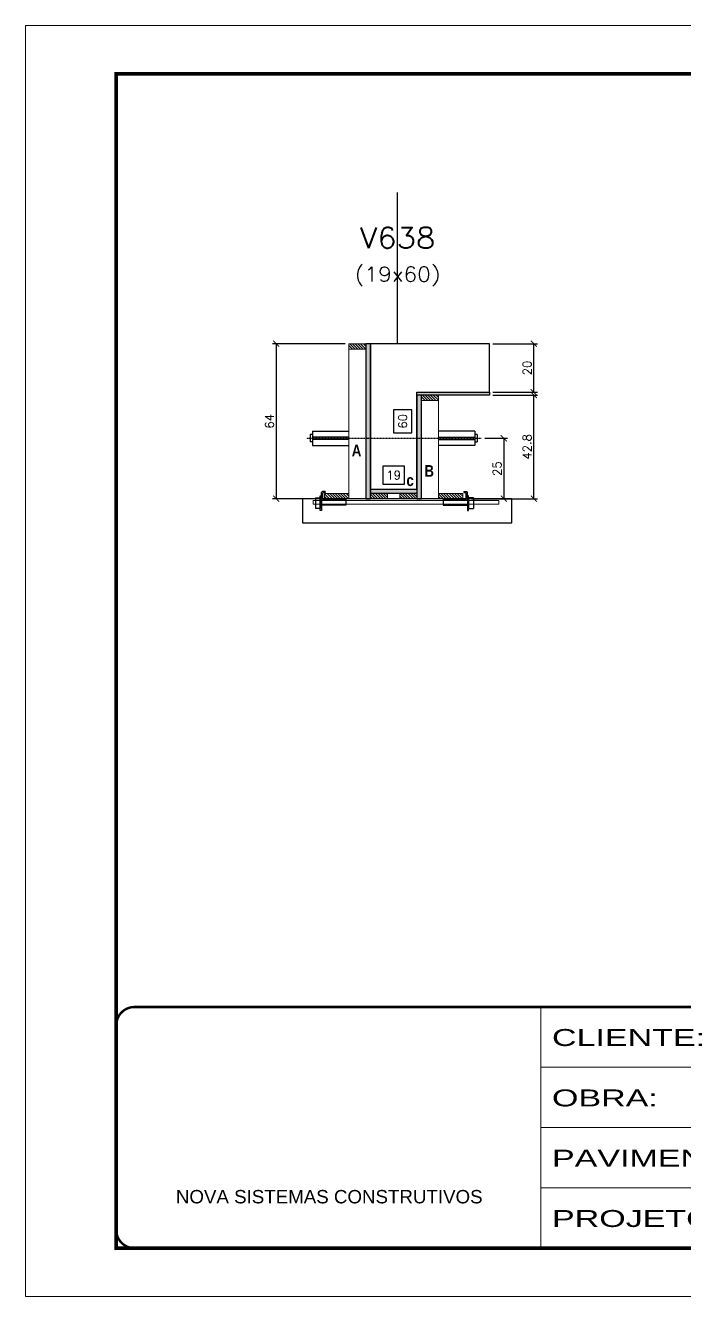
# Model space of a CAD drawing. Extents: x -20960 to -5926, y -2106 to 21915.
# Drawn here: x -12207 to -11664, y 9380 to 10430 of the extents above; entities that cross this region are included whole.
import ezdxf
from ezdxf.enums import TextEntityAlignment as Align

# ---------------------------------------------------------------- set-up
doc = ezdxf.new("R2010")
doc.units = 0
for name, pattern in [('CONTINUO', [0]), ('DASHED', [0.75, 0.5, -0.25]), ('HIDDEN', [0.375, 0.25, -0.125])]:
    doc.linetypes.add(name, pattern=pattern)
for name, color, linetype in [('barrote', 251, 'Continuous'), ('COTA', 241, 'Continuous'), ('Cota Seção (2x)', 4, 'Continuous'), ('detalhes', 4, 'Continuous'), ('Painéis', 200, 'Continuous'), ('presilha', 1, 'Continuous'), ('TENSOR', 3, 'Continuous'), ('Texto de Titulo', 7, 'Continuous'), ('Texto Qtd Sarr', 242, 'Continuous')]:
    doc.layers.add(name, color=color, linetype=linetype)
for name, color, linetype, lineweight in [('CONCRETO', 251, 'Continuous', 25), ('Folhas', 255, 'Continuous', 9), ('Hachura', 251, 'Continuous', 9), ('Madeira', 126, 'Continuous', 18), ('SARRAFO DE PRESSAO', 251, 'DASHED', 9), ('SCO-___-LAJ', 2, 'Continuous', 0), ('Texto Seção', 7, 'Continuous', 15)]:
    doc.layers.add(name, color=color, linetype=linetype, lineweight=lineweight)
doc.styles.add('ARIAL', font='arial.ttf')
doc.styles.add('Romans', font='romans.shx')
doc.styles.add('TECNICA', font='techb___.ttf', dxfattribs={"height": 10})
doc.styles.add('Tecnologia', font='')
doc.styles.get('Tecnologia').set_extended_font_data('Forgotten Futurist')
doc.dimstyles.new('Cota Seção (2x)', dxfattribs={"dimtxt": 7, "dimasz": 5, "dimexe": 3, "dimexo": 3, "dimgap": 2, "dimtad": 3, "dimdec": 1, "dimlfac": 0.5, "dimzin": 12, "dimdsep": 46, "dimtxsty": 'Romans', "dimblk": 'ARCHTICK', "dimcen": 0, "dimclrd": 4, "dimclre": 4, "dimclrt": 1, "dimadec": 1, "dimazin": 3, "dimtfac": 1, "dimtdec": 1, "dimtmove": 0, "dimatfit": 3, "dimldrblk": 'OBLIQUE', "dimfxl": 1, "dimtolj": 1, "dimtzin": 12, "dimarcsym": 0})
doc.dimstyles.new('Cota Seção interna', dxfattribs={"dimtxt": 7, "dimasz": 6, "dimexe": 0.18, "dimexo": 2, "dimgap": -4, "dimtad": 3, "dimdec": 1, "dimlfac": 0.5, "dimzin": 12, "dimdsep": 46, "dimtxsty": 'Romans', "dimblk": 'ARCHTICK', "dimcen": 0.09, "dimse1": 1, "dimse2": 1, "dimsd1": 1, "dimsd2": 1, "dimclrd": 180, "dimclre": 5, "dimclrt": 1, "dimadec": 0, "dimazin": 3, "dimtfac": 1, "dimtdec": 1, "dimtofl": 0, "dimtmove": 0, "dimatfit": 3, "dimldrblk": 'ARCHTICK', "dimfxl": 1, "dimtolj": 1, "dimtzin": 0, "dimarcsym": 0})

# ---------------------------------------------------------------- blocks, each defined once
blk = doc.blocks.new('9999999999')
at = {"color": 30, "linetype": 'CONTINUO'}
for p, q in [((98564.6, 34230.2), (98564.6, 34429.4)), ((98564.6, 34379.6), (99584, 34379.6)), ((98564.6, 34329.8), (99488, 34329.8)), ((98564.6, 34280), (99488, 34280))]:
    blk.add_line(p, q, dxfattribs=at)
at = {"color": 30, "linetype": 'CONTINUO', "const_width": 2}
blk.add_lwpolyline([(99584, 34230.2), (99584, 34414.4, 0.414214), (99569, 34429.4), (98229, 34429.4, 0.414214), (98214, 34414.4), (98214, 34245.2, 0.414214), (98229, 34230.2), (99584, 34230.2)], format="xyb", dxfattribs=at)
at = {"layer": 'Folhas'}
blk.add_lwpolyline([(98139, 34190.2), (99624, 34190.2), (99624, 35240.2), (98139, 35240.2)], close=True, dxfattribs=at)
at = {"layer": 'Folhas', "color": 30, "const_width": 3}
blk.add_lwpolyline([(98214, 34230.2), (99584, 34230.2), (99584, 35200.2), (98214, 35200.2)], close=True, dxfattribs=at)
at = {"color": 7, "linetype": 'Continuous', "ltscale": 5, "style": 'ARIAL'}
blk.add_text('NOVA SISTEMAS CONSTRUTIVOS', height=11.059, dxfattribs=at).set_placement((98263.2, 34267.2))
at = {"layer": 'Folhas', "color": 7, "style": 'Tecnologia', "width": 1.5}
for s, p in [('CLIENTE:', (98573.7, 34397.2)), ('OBRA:', (98573.7, 34347.3)), ('PAVIMENTO:', (98573.7, 34297.5)), ('PROJETO:', (98573.7, 34247.7))]:
    blk.add_text(s, height=14, dxfattribs=at).set_placement(p)
blk = doc.blocks.new('titulo1')
at = {"layer": 'Defpoints', "color": 252, "linetype": 'HIDDEN', "ltscale": 2}
blk.add_line((0, 0), (0, 125), dxfattribs=at)
at = {"layer": 'Defpoints', "style": 'Romans', "oblique": 15}
blk.add_attdef('FOLHA', text='', height=10, dxfattribs=at).set_placement((0, 15.6), align=Align.MIDDLE_CENTER)
at = {"layer": 'Texto Qtd Sarr', "color": 3, "style": 'Romans', "oblique": 15}
for tag, height, p in [('TITULO', 17, (0, 71.4)), ('SEÇÃO', 12, (0, 41.5))]:
    blk.add_attdef(tag, text='', height=height, dxfattribs=at).set_placement(p, align=Align.MIDDLE_CENTER)
blk = doc.blocks.new('_ArchTick')
at = {"color": 0, "linetype": 'ByBlock', "const_width": 0.15}
blk.add_lwpolyline([(-0.5, -0.5), (0.5, 0.5)], dxfattribs=at)
blk = doc.blocks.new('*D1545')
at = {"layer": 'COTA', "color": 4, "lineweight": -2, "transparency": 16777216}
for p, q in [((-11821, 10124.3), (-11784.3, 10124.3)), ((-11787.3, 10038.7), (-11787.3, 10124.3)), ((-11838.6, 10038.7), (-11784.3, 10038.7))]:
    blk.add_line(p, q, dxfattribs=at)
at = {"layer": 'Defpoints', "color": 0, "transparency": 16777216}
for p in [(-11824, 10124.3), (-11787.3, 10124.3), (-11841.6, 10038.7)]:
    blk.add_point(p, dxfattribs=at)
at = {"layer": 'COTA', "color": 4, "lineweight": -2, "transparency": 16777216, "xscale": 5, "yscale": 5, "zscale": 5}
for p, rotation in [((-11787.3, 10124.3), 90), ((-11787.3, 10038.7), 270)]:
    blk.add_blockref('_ArchTick', p, dxfattribs=dict(at, rotation=rotation))
at = {"layer": 'COTA', "color": 1, "transparency": 16777216, "insert": (-11792.8, 10081.5), "char_height": 7, "attachment_point": 5, "rotation": 90, "style": 'Romans'}
blk.add_mtext('\\A1;42.8', dxfattribs=at)
blk = doc.blocks.new('_Oblique')
at = {"color": 0, "linetype": 'ByBlock', "lineweight": -2}
blk.add_line((-0.5, -0.5), (0.5, 0.5), dxfattribs=at)
blk = doc.blocks.new('*D1546')
at = {"layer": 'COTA', "color": 4, "lineweight": -2, "transparency": 16777216}
for p, q in [((-11821, 10166.7), (-11784.3, 10166.7)), ((-11787.3, 10126.7), (-11787.3, 10166.7)), ((-11821, 10126.7), (-11784.3, 10126.7))]:
    blk.add_line(p, q, dxfattribs=at)
at = {"layer": 'Defpoints', "color": 0, "transparency": 16777216}
for p in [(-11824, 10166.7), (-11787.3, 10166.7), (-11824, 10126.7)]:
    blk.add_point(p, dxfattribs=at)
at = {"layer": 'COTA', "color": 4, "lineweight": -2, "transparency": 16777216, "xscale": 5, "yscale": 5, "zscale": 5}
for p, rotation in [((-11787.3, 10166.7), 90), ((-11787.3, 10126.7), 270)]:
    blk.add_blockref('_ArchTick', p, dxfattribs=dict(at, rotation=rotation))
at = {"layer": 'COTA', "color": 1, "transparency": 16777216, "insert": (-11792.8, 10146.7), "char_height": 7, "attachment_point": 5, "rotation": 90, "style": 'Romans'}
blk.add_mtext('\\A1;20', dxfattribs=at)
blk = doc.blocks.new('*D1547')
at = {"layer": 'Cota Seção (2x)', "color": 180, "lineweight": -2, "transparency": 16777216}
for p, q in [((-11888, 10112.2), (-11903, 10112.2)), ((-11903, 10112.2), (-11903, 10093.2)), ((-11888, 10093.2), (-11888, 10112.2)), ((-11903, 10093.2), (-11888, 10093.2))]:
    blk.add_line(p, q, dxfattribs=at)
at = {"layer": 'Defpoints', "color": 0, "transparency": 16777216}
for p in [(-11884, 10166.7), (-11884, 10166.7), (-11884, 10046.7)]:
    blk.add_point(p, dxfattribs=at)
at = {"layer": 'Cota Seção (2x)', "color": 1, "transparency": 16777216, "insert": (-11895.5, 10102.7), "char_height": 7, "attachment_point": 5, "rotation": 90, "style": 'Romans'}
blk.add_mtext('\\A1;60', dxfattribs=at)
blk = doc.blocks.new('PRESILHA METÁLICA 1')
at = {"layer": 'presilha'}
for p, q in [((7.5, 10.6), (7.5, 19.9)), ((12, 21), (8.6, 21)), ((9, 11.6), (9, 18.9)), ((12, 19.5), (9.6, 19.5)), ((12, 21), (12, 19.5)), ((0, 13), (6, 13)), ((0, 13), (0, 0)), ((6, 0), (0, 0)), ((6, 15.5), (7.5, 15.5)), ((6, -2.5), (6, 15.5)), ((6, 13), (6, 0)), ((7.5, 15.5), (7.5, -2.5)), ((37.5, 4.1), (7.5, 4.1)), ((37.5, 11), (9.6, 11)), ((37.5, 11), (37.5, 4.1)), ((7.5, -2.5), (6, -2.5))]:
    blk.add_line(p, q, dxfattribs=at)
for centre, radius, start, end in [((8.6, 19.9), 1.14, 90, 180), ((9.6, 18.9), 0.57, 90, 180), ((9.6, 11.6), 0.57, 180, 270)]:
    blk.add_arc(centre, radius, start, end, dxfattribs=at)
blk = doc.blocks.new('*D1548')
at = {"layer": 'Cota Seção (2x)', "color": 180, "lineweight": -2, "transparency": 16777216}
for p, q in [((-11894, 10065.7), (-11912, 10065.7)), ((-11912, 10065.7), (-11912, 10050.7)), ((-11894, 10050.7), (-11894, 10065.7)), ((-11912, 10050.7), (-11894, 10050.7))]:
    blk.add_line(p, q, dxfattribs=at)
at = {"layer": 'Defpoints', "color": 0, "transparency": 16777216}
for p in [(-11922, 10038.7), (-11884, 10046.7), (-11884, 10038.7)]:
    blk.add_point(p, dxfattribs=at)
at = {"layer": 'Cota Seção (2x)', "color": 1, "transparency": 16777216, "insert": (-11903, 10058.2), "char_height": 7, "attachment_point": 5, "style": 'Romans'}
blk.add_mtext('\\A1;19', dxfattribs=at)
blk = doc.blocks.new('*D1549')
at = {"layer": 'COTA', "color": 4, "lineweight": -2, "transparency": 16777216}
for p, q in [((-11943, 10166.7), (-12003, 10166.7)), ((-12000, 10166.7), (-12000, 10038.7)), ((-11943, 10038.7), (-12003, 10038.7))]:
    blk.add_line(p, q, dxfattribs=at)
at = {"layer": 'Defpoints', "color": 0, "transparency": 16777216}
for p in [(-11940, 10166.7), (-12000, 10038.7), (-11940, 10038.7)]:
    blk.add_point(p, dxfattribs=at)
at = {"layer": 'COTA', "color": 4, "lineweight": -2, "transparency": 16777216, "xscale": 5, "yscale": 5, "zscale": 5}
for p, rotation in [((-12000, 10166.7), 90), ((-12000, 10038.7), 270)]:
    blk.add_blockref('_ArchTick', p, dxfattribs=dict(at, rotation=rotation))
at = {"layer": 'COTA', "color": 1, "transparency": 16777216, "insert": (-12005.5, 10102.7), "char_height": 7, "attachment_point": 5, "rotation": 90, "style": 'Romans'}
blk.add_mtext('\\A1;64', dxfattribs=at)
blk = doc.blocks.new('*D1550')
at = {"layer": 'COTA', "color": 4, "lineweight": -2, "transparency": 16777216}
for p, q in [((-11827.7, 10088.6), (-11809.1, 10088.6)), ((-11812.1, 10088.6), (-11812.1, 10038.7)), ((-11827.7, 10038.7), (-11809.1, 10038.7))]:
    blk.add_line(p, q, dxfattribs=at)
at = {"layer": 'Defpoints', "color": 0, "transparency": 16777216}
for p in [(-11830.7, 10088.6), (-11830.7, 10038.7), (-11812.1, 10038.7)]:
    blk.add_point(p, dxfattribs=at)
at = {"layer": 'COTA', "color": 4, "lineweight": -2, "transparency": 16777216, "xscale": 5, "yscale": 5, "zscale": 5}
for p, rotation in [((-11812.1, 10088.6), 90), ((-11812.1, 10038.7), 270)]:
    blk.add_blockref('_ArchTick', p, dxfattribs=dict(at, rotation=rotation))
at = {"layer": 'COTA', "color": 1, "transparency": 16777216, "insert": (-11817.6, 10063.6), "char_height": 7, "attachment_point": 5, "rotation": 90, "style": 'Romans'}
blk.add_mtext('\\A1;25', dxfattribs=at)

msp = doc.modelspace()

# ---------------------------------------------------------------- hatches: boundary and pattern name
at = {"layer": 'Hachura'}
h = msp.add_hatch(dxfattribs=at)
h.set_pattern_fill('ANSI31', color=256, scale=0.5, angle=270, style=0)
h.set_pattern_definition([(315, (10950.0765, 1859.0089), (1.12253202, 1.12253202), [])])
h.paths.add_polyline_path([(-11939.98, 10162.25), (-11939.98, 10166.65), (-11925.98, 10166.65), (-11925.98, 10162.25)])
h = msp.add_hatch(color=256, dxfattribs=at)
h.dxf.hatch_style = 1
h.paths.add_polyline_path([(-11921.98, 10166.65), (-11925.98, 10166.65), (-11925.98, 10038.65), (-11921.98, 10038.65)])
h = msp.add_hatch(color=256, dxfattribs=at)
h.dxf.hatch_style = 1
h.paths.add_polyline_path([(-11883.98, 10124.25), (-11883.98, 10126.65), (-11823.98, 10126.65), (-11823.98, 10124.25)])
h = msp.add_hatch(color=256, dxfattribs=at)
h.dxf.hatch_style = 1
h.paths.add_polyline_path([(-11879.98, 10124.25), (-11883.98, 10124.25), (-11883.98, 10038.65), (-11879.98, 10038.65)])
h = msp.add_hatch(dxfattribs=at)
h.set_pattern_fill('ANSI31', color=256, scale=0.5, angle=270, style=0)
h.set_pattern_definition([(315, (11010.0765, 1816.6089), (1.12253202, 1.12253202), [])])
h.paths.add_polyline_path([(-11879.98, 10119.85), (-11879.98, 10124.25), (-11865.98, 10124.25), (-11865.98, 10119.85)])
h = msp.add_hatch(dxfattribs=at)
h.set_pattern_fill('ANSI31', color=256, scale=0.5, angle=270, style=0)
h.set_pattern_definition([(315, (10916.0765, 1809.0089), (1.12253202, 1.12253202), [])])
h.paths.add_polyline_path([(-11939.98, 10038.65), (-11939.98, 10043.05), (-11959.98, 10043.05), (-11959.98, 10038.65)])
h = msp.add_hatch(color=256, dxfattribs=at)
h.dxf.hatch_style = 1
h.paths.add_polyline_path([(-11921.98, 10043.05), (-11921.98, 10046.65), (-11883.98, 10046.65), (-11883.98, 10043.05)])
h = msp.add_hatch(dxfattribs=at)
h.set_pattern_fill('ANSI31', color=256, scale=0.5, angle=270, style=0)
h.set_pattern_definition([(315, (11018.8786, 1809.0089), (1.12253202, 1.12253202), [])])
h.paths.add_polyline_path([(-11921.98, 10038.65), (-11921.98, 10043.05), (-11907.98, 10043.05), (-11907.98, 10038.65)])
h = msp.add_hatch(dxfattribs=at)
h.set_pattern_fill('ANSI31', color=256, scale=0.5, angle=270, style=0)
h.set_pattern_definition([(315, (11018.8765, 1809.0089), (1.12253202, 1.12253202), [])])
h.paths.add_polyline_path([(-11883.98, 10038.65), (-11883.98, 10043.05), (-11897.98, 10043.05), (-11897.98, 10038.65)])
h = msp.add_hatch(dxfattribs=at)
h.set_pattern_fill('ANSI31', color=256, scale=0.5, angle=270, style=0)
h.set_pattern_definition([(315, (11010.0765, 1809.0089), (1.12253202, 1.12253202), [])])
h.paths.add_polyline_path([(-11845.98, 10038.65), (-11845.98, 10043.05), (-11865.98, 10043.05), (-11865.98, 10038.65)])

# ---------------------------------------------------------------- linework, layer by layer
at = {"ltscale": 3}
for p, q in [((-11971.98, 10091.62), (-11971.98, 10085.62)), ((-11969.98, 10091.62), (-11971.98, 10091.62)), ((-11969.98, 10094.62), (-11969.98, 10082.62)), ((-11969.98, 10094.62), (-11939.98, 10094.62)), ((-11835.98, 10094.62), (-11865.98, 10094.62)), ((-11835.98, 10094.62), (-11835.98, 10082.62)), ((-11833.98, 10091.62), (-11835.98, 10091.62)), ((-11833.98, 10091.62), (-11833.98, 10085.62)), ((-11969.98, 10085.62), (-11971.98, 10085.62)), ((-11939.98, 10089.62), (-11969.98, 10089.62)), ((-11939.98, 10087.62), (-11969.98, 10087.62)), ((-11969.98, 10082.62), (-11939.98, 10082.62)), ((-11865.98, 10089.62), (-11835.98, 10089.62)), ((-11865.98, 10087.62), (-11835.98, 10087.62)), ((-11835.98, 10082.62), (-11865.98, 10082.62)), ((-11835.98, 10085.62), (-11833.98, 10085.62))]:
    msp.add_line(p, q, dxfattribs=at)
at = {"layer": 'barrote'}
msp.add_lwpolyline([(-11978.35, 10018.65), (-11805.38, 10018.65), (-11805.38, 10038.65), (-11978.35, 10038.65)], close=True, dxfattribs=at)
at = {"layer": 'CONCRETO'}
msp.add_lwpolyline([(-11883.98, 10126.65), (-11823.98, 10126.65), (-11823.98, 10166.65), (-11921.98, 10166.65), (-11921.98, 10043.05), (-11921.98, 10043.05), (-11921.98, 10046.65), (-11883.98, 10046.65)], close=True, dxfattribs=at)
at = {"layer": 'Madeira'}
for points in [[(-11939.98, 10162.25), (-11939.98, 10166.65), (-11925.98, 10166.65), (-11925.98, 10162.25)], [(-11939.98, 10166.65), (-11925.98, 10166.65), (-11925.98, 10038.65), (-11939.98, 10038.65)], [(-11879.98, 10119.85), (-11879.98, 10124.25), (-11865.98, 10124.25), (-11865.98, 10119.85)], [(-11879.98, 10124.25), (-11865.98, 10124.25), (-11865.98, 10038.65), (-11879.98, 10038.65)], [(-11939.98, 10038.65), (-11939.98, 10043.05), (-11959.98, 10043.05), (-11959.98, 10038.65)], [(-11921.98, 10038.65), (-11921.98, 10043.05), (-11907.98, 10043.05), (-11907.98, 10038.65)], [(-11883.98, 10038.65), (-11883.98, 10043.05), (-11897.98, 10043.05), (-11897.98, 10038.65)], [(-11845.98, 10038.65), (-11845.98, 10043.05), (-11865.98, 10043.05), (-11865.98, 10038.65)]]:
    msp.add_lwpolyline(points, close=True, dxfattribs=at)
at = {"layer": 'Painéis'}
for points in [[(-11921.98, 10166.65), (-11925.98, 10166.65), (-11925.98, 10038.65), (-11921.98, 10038.65)], [(-11883.98, 10124.25), (-11883.98, 10126.65), (-11823.98, 10126.65), (-11823.98, 10124.25)], [(-11879.98, 10124.25), (-11883.98, 10124.25), (-11883.98, 10038.65), (-11879.98, 10038.65)], [(-11921.98, 10043.05), (-11921.98, 10046.65), (-11883.98, 10046.65), (-11883.98, 10043.05)]]:
    msp.add_lwpolyline(points, close=True, dxfattribs=at)
at = {"layer": 'SCO-___-LAJ', "color": 1}
msp.add_lwpolyline([(-11969.35, 10037.32), (-11816.04, 10037.32), (-11816.04, 10034.12), (-11969.35, 10034.12)], close=True, dxfattribs=at)
at = {"layer": 'TENSOR', "linetype": 'HIDDEN', "ltscale": 0.5}
msp.add_line((-11974.98, 10088.62), (-11830.68, 10088.62), dxfattribs=at)

# ---------------------------------------------------------------- block references
at = {"layer": 'presilha', "yscale": 0.6666666666666666, "zscale": 0.6666666666666666}
for p, xscale in [((-11967.56, 10030.69), 0.6666666666666666), ((-11837.12, 10030.69), -0.6666666666666666)]:
    msp.add_blockref('PRESILHA METÁLICA 1', p, dxfattribs=dict(at, xscale=xscale))
at = {"layer": 'SARRAFO DE PRESSAO', "color": 6, "linetype": 'ByBlock'}
msp.add_blockref('9999999999', (-110345.98, -24810.57), dxfattribs=at)
at = {"layer": 'Texto Seção'}
ref = msp.add_blockref('titulo1', (-11899.74, 10166.65), dxfattribs=at)
ref.add_attrib('TITULO', 'V638', dxfattribs={"layer": 'Texto de Titulo', "color": 7, "height": 17, "style": 'Romans', "width": 1.1}).set_placement((-11899.74, 10254.15), align=Align.MIDDLE_CENTER)
ref.add_attrib('SEÇÃO', '(19x60)', dxfattribs={"layer": 'Texto de Titulo', "color": 7, "height": 12, "style": 'Romans', "width": 1.1}).set_placement((-11899.74, 10224.15), align=Align.MIDDLE_CENTER)

# ---------------------------------------------------------------- texts
at = {"layer": 'detalhes', "style": 'TECNICA'}
for s, p in [('A', (-11937.59, 10073.68)), ('B', (-11877.63, 10056.84)), ('c', (-11892.47, 10049.15))]:
    msp.add_text(s, height=9.6, dxfattribs=at).set_placement(p)

# ---------------------------------------------------------------- dimensions: what is measured, and where the dimension line sits
at = {"layer": 'COTA'}
for base, p1, p2, picture, middle in [((-11999.95, 10038.65), (-11939.98, 10166.65), (-11939.98, 10038.65), '*D1549', (-12005.45, 10102.65)), ((-11787.27, 10166.65), (-11823.98, 10126.65), (-11823.98, 10166.65), '*D1546', (-11792.77, 10146.65)), ((-11787.27, 10124.25), (-11841.58, 10038.65), (-11823.98, 10124.25), '*D1545', (-11792.77, 10081.45)), ((-11812.13, 10038.65), (-11830.68, 10088.62), (-11830.68, 10038.65), '*D1550', (-11817.63, 10063.64))]:
    dim = msp.add_linear_dim(base=base, p1=p1, p2=p2, angle=90, dimstyle='Cota Seção (2x)', dxfattribs=at)
    dim.commit()
    dim.dimension.update_dxf_attribs({"geometry": picture, "text_midpoint": middle})
at = {"layer": 'Cota Seção (2x)'}
dim = msp.add_linear_dim(base=(-11883.98, 10166.65), p1=(-11883.98, 10046.65), p2=(-11883.98, 10166.65), angle=90, dimstyle='Cota Seção interna', dxfattribs=at)
dim.commit()
dim.dimension.update_dxf_attribs({"geometry": '*D1547', "text_midpoint": (-11883.98, 10102.65), "dimtype": 160})
dim = msp.add_linear_dim(base=(-11883.98, 10046.65), p1=(-11921.98, 10038.65), p2=(-11883.98, 10038.65), dimstyle='Cota Seção interna', dxfattribs=at)
dim.commit()
dim.dimension.update_dxf_attribs({"geometry": '*D1548', "text_midpoint": (-11902.98, 10046.65), "dimtype": 160})

doc.saveas('drawing.dxf')
